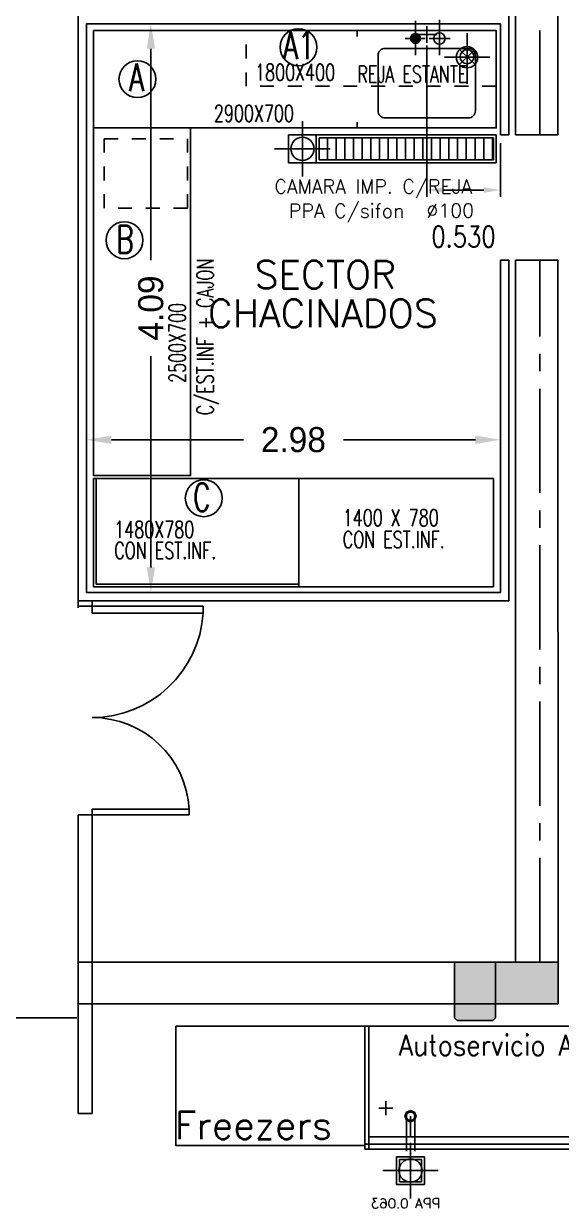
# Model space of a CAD drawing. Header units: metres. Extents: x 95 to 486, y 2972 to 3465.
# Drawn here: x 182.02 to 185.89, y 3025.95 to 3034.47 of the extents above; entities that cross this region are included whole.
import ezdxf
from ezdxf.enums import TextEntityAlignment as Align

# ---------------------------------------------------------------- set-up
doc = ezdxf.new("R2010")
doc.units = ezdxf.units.M
for name, pattern in [('CENTER2', [1.125, 0.75, -0.125, 0.125, -0.125]), ('DASHDOT2', [0.5, 0.25, -0.125, 0, -0.125]), ('DASHED', [0.75, 0.5, -0.25]), ('HIDDEN', [0.375, 0.25, -0.125]), ('TRATTEGGIATA2', [0.375, 0.25, -0.125])]:
    doc.linetypes.add(name, pattern=pattern)
for name, color, linetype in [('0_CAMARAS', 4, 'Continuous'), ('0_LINEAS-MEDIANERAS', 1, 'DASHDOT2'), ('0_MUROS', 7, 'Continuous'), ('0_PUERTAS-VENTANAS', 3, 'Continuous'), ('C_COTAS', 5, 'Continuous'), ('E_EXHIBIDORAS', 1, 'Continuous'), ('E_INOXIGAS', 1, 'Continuous'), ('I-EXHIBIDORAS', 10, 'HIDDEN'), ('I_AGUA', 160, 'Continuous'), ('I_DESAGUES', 224, 'Continuous'), ('T_ITEMS', 142, 'Continuous'), ('T_TEXTOS', 3, 'Continuous')]:
    doc.layers.add(name, color=color, linetype=linetype)
doc.styles.add('ROMANS', font='romans.shx', dxfattribs={"width": 0.8, "height": 0.15})
doc.styles.add('TESTI15', font='romans.shx', dxfattribs={"width": 0.9, "height": 1.5})
doc.dimstyles.new('PLANOS', dxfattribs={"dimscale": 0, "dimtxt": 0.12, "dimasz": 0.12, "dimexe": 0.05, "dimexo": 0.02, "dimgap": 0.04, "dimtad": 0, "dimdec": 3, "dimrnd": 0.005, "dimzin": 0, "dimdsep": 46, "dimtxsty": 'ROMANS', "dimcen": 2.5, "dimadec": 0, "dimazin": 0, "dimtfac": 1, "dimtdec": 3, "dimtmove": 2, "dimatfit": 3, "dimfxl": 1, "dimtolj": 1, "dimtzin": 0, "dimarcsym": 0})
doc.dimstyles.new('STANDARD$0', dxfattribs={"dimtxt": 0.2, "dimasz": 0.18, "dimexe": 0.18, "dimexo": 0.0625, "dimgap": 0.09, "dimtad": 0, "dimzin": 0, "dimdsep": 46, "dimtxsty": 'ROMANS', "dimblk": 'OBLIQUE', "dimsah": 1, "dimcen": 0.09, "dimse1": 1, "dimse2": 1, "dimadec": 0, "dimazin": 0, "dimtfac": 1, "dimtofl": 0, "dimtmove": 0, "dimatfit": 3, "dimldrblk": 'OBLIQUE', "dimfxl": 1, "dimtolj": 1, "dimtzin": 0, "dimarcsym": 0})

# ---------------------------------------------------------------- blocks, each defined once
blk = doc.blocks.new('*D54')
at = {"layer": 'C_COTAS', "color": 0, "lineweight": -2, "transparency": 16777216}
for p, q in [((182.5349, 3034.4693), (183.1162, 3034.4693)), ((182.9362, 3034.2893), (182.9362, 3032.7693)), ((182.9362, 3030.5593), (182.9362, 3032.0793)), ((182.5349, 3030.3793), (183.1162, 3030.3793))]:
    blk.add_line(p, q, dxfattribs=at)
at = {"layer": 'C_COTAS', "color": 0, "transparency": 16777216}
for points in [[(182.9062, 3034.2893), (182.9662, 3034.2893), (182.9362, 3034.4693)], [(182.9062, 3030.5593), (182.9662, 3030.5593), (182.9362, 3030.3793)]]:
    blk.add_solid(points, dxfattribs=at)
at = {"layer": 'DEFPOINTS', "color": 0, "transparency": 16777216}
for p in [(182.4724, 3034.4693), (182.9362, 3034.4693), (182.4724, 3030.3793)]:
    blk.add_point(p, dxfattribs=at)
at = {"layer": 'C_COTAS', "color": 0, "transparency": 16777216, "insert": (182.9362, 3032.4243), "char_height": 0.18, "attachment_point": 5, "rotation": 90}
blk.add_mtext('\\A1;4.09', dxfattribs=at)
blk = doc.blocks.new('*D55')
at = {"layer": 'C_COTAS', "color": 0, "lineweight": -2, "transparency": 16777216}
for p, q in [((182.4724, 3030.4418), (182.4724, 3031.6567)), ((185.4525, 3030.4418), (185.4525, 3031.6567)), ((182.6524, 3031.4767), (183.6024, 3031.4767)), ((185.2725, 3031.4767), (184.3224, 3031.4767))]:
    blk.add_line(p, q, dxfattribs=at)
at = {"layer": 'C_COTAS', "color": 0, "transparency": 16777216}
for points in [[(182.6524, 3031.5067), (182.6524, 3031.4467), (182.4724, 3031.4767)], [(185.2725, 3031.5067), (185.2725, 3031.4467), (185.4525, 3031.4767)]]:
    blk.add_solid(points, dxfattribs=at)
at = {"layer": 'DEFPOINTS', "color": 0, "transparency": 16777216}
for p in [(185.4525, 3031.4767), (182.4724, 3030.3793), (185.4525, 3030.3793)]:
    blk.add_point(p, dxfattribs=at)
at = {"layer": 'C_COTAS', "color": 0, "transparency": 16777216, "insert": (183.9624, 3031.4767), "char_height": 0.18, "attachment_point": 5}
blk.add_mtext('\\A1;2.98', dxfattribs=at)
blk = doc.blocks.new('*D56')
at = {"layer": 'DEFPOINTS', "color": 0, "transparency": 16777216}
for p in [(184.9224, 3034.3315), (185.4525, 3033.6291), (184.9224, 3033.2729)]:
    blk.add_point(p, dxfattribs=at)
at = {"layer": 'I_AGUA', "color": 0, "lineweight": -2, "transparency": 16777216}
for p, q in [((184.9224, 3034.3115), (184.9224, 3033.2229)), ((185.4525, 3033.6091), (185.4525, 3033.2229)), ((185.3325, 3033.2729), (185.0424, 3033.2729))]:
    blk.add_line(p, q, dxfattribs=at)
at = {"layer": 'I_AGUA', "color": 0, "transparency": 16777216}
for points in [[(185.0424, 3033.2929), (185.0424, 3033.2529), (184.9224, 3033.2729)], [(185.3325, 3033.2929), (185.3325, 3033.2529), (185.4525, 3033.2729)]]:
    blk.add_solid(points, dxfattribs=at)
at = {"layer": 'I_AGUA', "color": 0, "transparency": 16777216, "insert": (185.1874, 3032.9379), "char_height": 0.15, "attachment_point": 5, "style": 'ROMANS'}
blk.add_mtext('\\A1;0.530', dxfattribs=at)
blk = doc.blocks.new('70X50')
at = {"color": 1}
for p, q in [((0.0373, 0), (0, 0)), ((0, -0.0422), (0, 0)), ((0.4189, -0.1775), (0.4189, 0.0695)), ((0.5, -0.0877), (0.5, 0.0323)), ((0.5912, -0.1775), (0.5912, 0.078)), ((0.3446, -0.0563), (0.4893, -0.0563)), ((0.435, -0.0277), (0.575, -0.0277)), ((0.5168, -0.0563), (0.6694, -0.0563)), ((0.79, -0.0181), (0.79, -0.3831)), ((0.6268, -0.1913), (0.9532, -0.1913)), ((0, -0.6578), (0, -0.7)), ((0.0373, -0.7), (0, -0.7))]:
    blk.add_line(p, q, dxfattribs=at)
at = {"color": 4, "const_width": 0.0407}
blk.add_lwpolyline([(0.3986, -0.0563, 1), (0.4393, -0.0563, 1)], format="xyb", close=True, dxfattribs=at)
at = {"color": 3}
blk.add_lwpolyline([(0.15, -0.5777), (0.15, -0.1777, -0.414214), (0.2, -0.1277), (0.8, -0.1277, -0.414214), (0.85, -0.1777), (0.85, -0.5777, -0.414214), (0.8, -0.6277), (0.2, -0.6277, -0.414214)], format="xyb", close=True, dxfattribs=at)
at = {"color": 4, "const_width": 0.008}
for points in [[(0.8452, -0.1385), (0.7347, -0.244)], [(0.7366, -0.1367), (0.847, -0.2421)]]:
    blk.add_lwpolyline(points, dxfattribs=at)
at = {"color": 4}
for centre, radius in [((0.5912, -0.0563), 0.0407), ((0.79, -0.1913), 0.0764)]:
    blk.add_circle(centre, radius, dxfattribs=at)
at = {"color": 2}
blk.add_circle((0.79, -0.1877), 0.05, dxfattribs=at)
blk = doc.blocks.new('2500')
at = {"layer": 'E_EXHIBIDORAS'}
for p, q in [((411945.5, 428701.4), (409445.5, 428701.4)), ((409445.5, 428701.4), (409445.5, 427851.4)), ((411945.5, 428701.4), (411945.5, 427851.4)), ((409567.1, 428111.4), (409517.1, 428111.4)), ((409567.1, 428111.4), (409567.1, 428161.4)), ((409567.1, 428111.4), (409567.1, 428061.4)), ((409567.1, 428111.4), (409617.1, 428111.4)), ((411830.5, 428111.4), (411780.5, 428111.4)), ((411830.5, 428111.4), (411830.5, 428161.4)), ((411830.5, 428111.4), (411830.5, 428061.4)), ((411830.5, 428111.4), (411880.5, 428111.4)), ((409705.5, 428053.5), (409717, 428081.5)), ((409716.8, 428025.5), (409705.5, 428053.5)), ((409745.5, 428013.4), (409716.8, 428025.5)), ((409717, 428081.5), (409744.9, 428093.4)), ((409744.9, 428093.4), (409773.6, 428081.9)), ((409745.5, 427903.4), (409745.5, 428053.4)), ((409773.9, 428025.3), (409745.5, 428013.4)), ((409773.6, 428081.9), (409785.5, 428053.3)), ((409785.5, 428053.3), (409773.9, 428025.3)), ((409445.5, 427851.4), (411945.5, 427851.4)), ((411915.5, 427816.4), (411945.5, 427816.4))]:
    blk.add_line(p, q, dxfattribs=at)
at = {"layer": 'E_EXHIBIDORAS', "linetype": 'TRATTEGGIATA2'}
for p, q in [((411395.5, 428401.4), (411825.5, 428401.4)), ((411395.5, 428401.4), (411825.5, 428231.4)), ((411825.5, 428401.4), (411395.5, 428231.4)), ((411395.5, 428401.4), (411395.5, 428231.4)), ((411825.5, 428231.4), (411825.5, 428401.4)), ((411395.5, 428231.4), (411825.5, 428231.4))]:
    blk.add_line(p, q, dxfattribs=at)
at = {"layer": 'E_EXHIBIDORAS', "color": 3}
for p, q in [((409445.5, 427903.4), (411945.5, 427903.4)), ((411945.5, 427816.4), (409445.5, 427816.4))]:
    blk.add_line(p, q, dxfattribs=at)
at = {"layer": 'E_EXHIBIDORAS', "color": 5, "style": 'TESTI15', "width": 0.9}
blk.add_text('Autoservicio Alta 2500', height=147.999, dxfattribs=at).set_placement((410671.8, 428567.6), align=Align.MIDDLE)
blk = doc.blocks.new('lateral derecho')
at = {"layer": 'E_EXHIBIDORAS', "color": 1}
for p, q in [((412153.2, 429715.3), (412153.2, 430550.3)), ((412153.2, 430550.3), (412153.2, 429700.3)), ((412153.2, 430550.3), (412153.2, 429700.3)), ((412153.2, 430550.3), (412153.2, 429700.3))]:
    blk.add_line(p, q, dxfattribs=at)
at = {"layer": 'E_EXHIBIDORAS'}
for p in [(412153.2, 429665.3), (412183.2, 430550.3)]:
    blk.add_line(p, (412153.2, 430550.3), dxfattribs=at)
at = {"layer": 'E_EXHIBIDORAS', "color": 3, "linetype": 'ByBlock'}
for p, q in [((412153.2, 429665.3), (412153.2, 430550.3)), ((412183.2, 429665.3), (412183.2, 430550.3)), ((412183.2, 429665.3), (412183.2, 430550.3)), ((412183.2, 429665.3), (412183.2, 430550.3)), ((412168.2, 429700.3), (412153.2, 429700.3)), ((412153.2, 429665.3), (412183.2, 429665.3))]:
    blk.add_line(p, q, dxfattribs=at)
at = {"layer": 'E_EXHIBIDORAS', "color": 3}
blk.add_line((412183.2, 429665.3), (412183.2, 430550.3), dxfattribs=at)
at = {"layer": 'E_EXHIBIDORAS', "color": 1, "linetype": 'ByBlock'}
blk.add_line((412183.2, 429665.3), (412183.2, 429715.3), dxfattribs=at)
at = {"layer": 'E_EXHIBIDORAS', "color": 3, "linetype": 'ByBlock'}
blk.add_arc((412167.3, 429716.1), 15.8, 272.96352, 357.03648, dxfattribs=at)
blk = doc.blocks.new('ppa 0.063')
at = {"layer": 'I_DESAGUES'}
for p, q in [((344.6073, -182.2272), (344.6073, -182.6272)), ((344.5073, -182.5273), (344.5073, -182.3272)), ((344.5073, -182.5273), (344.5073, -182.3272)), ((344.5073, -182.5273), (344.5073, -182.3272)), ((344.5073, -182.5273), (344.5073, -182.3272)), ((344.5073, -182.3272), (344.7073, -182.3272)), ((344.7073, -182.3272), (344.5073, -182.3272)), ((344.6873, -182.3472), (344.5273, -182.3472)), ((344.5273, -182.3472), (344.5273, -182.5073)), ((344.6873, -182.5073), (344.6873, -182.3472)), ((344.7073, -182.5273), (344.7073, -182.3272)), ((344.4073, -182.4272), (344.8073, -182.4272)), ((344.7073, -182.5273), (344.5073, -182.5273)), ((344.5073, -182.5273), (344.7073, -182.5273)), ((344.5273, -182.5073), (344.6873, -182.5073))]:
    blk.add_line(p, q, dxfattribs=at)
blk.add_circle((344.6073, -182.4272), 0.0833, dxfattribs=at)
at = {"layer": 'I_DESAGUES', "style": 'ROMANS'}
blk.add_text('PPA 0.063', height=0.07, dxfattribs=at).set_placement((344.643, -182.6636), align=Align.MIDDLE_CENTER)

msp = doc.modelspace()

# ---------------------------------------------------------------- hatches: boundary and pattern name
at = {"layer": '0_MUROS'}
h = msp.add_hatch(color=256, dxfattribs=at)
h.paths.add_polyline_path([(185.4183, 3027.7193), (185.1224, 3027.7193), (185.1224, 3027.3193), (185.1424, 3027.2993), (185.3983, 3027.2993), (185.4183, 3027.3193)])
h.paths.add_polyline_path([(190.4183, 3027.7193), (190.1383, 3027.7193), (190.1383, 3027.3193), (190.1583, 3027.2993), (190.3983, 3027.2993), (190.4183, 3027.3193)])
msp.add_hatch(color=256, dxfattribs=at).paths.add_polyline_path([(185.8694, 3027.7193), (185.4183, 3027.7193), (185.4183, 3027.4193), (185.8695, 3027.4193)])

# ---------------------------------------------------------------- linework, layer by layer
at = {"layer": '0_CAMARAS'}
for p, q in [((182.4124, 3030.2693), (182.4124, 3034.5293)), ((185.5125, 3033.6693), (185.5125, 3034.5293)), ((185.4525, 3034.4693), (182.4724, 3034.4693)), ((182.4724, 3030.3793), (182.4724, 3034.4693)), ((185.4525, 3033.6693), (185.4525, 3034.4693)), ((185.5125, 3033.6693), (185.4525, 3033.6693)), ((185.4525, 3030.3793), (185.4525, 3032.7693)), ((185.5125, 3032.7693), (185.4525, 3032.7693)), ((185.5125, 3030.3193), (185.5125, 3032.7693)), ((185.5125, 3030.3193), (182.4124, 3030.3193)), ((185.4525, 3030.3793), (182.4724, 3030.3793))]:
    msp.add_line(p, q, dxfattribs=at)
at = {"layer": '0_LINEAS-MEDIANERAS', "linetype": 'CENTER2'}
for p, q in [((185.7374, 3033.6693), (185.7374, 3048.0593)), ((185.7374, 3027.7193), (185.7374, 3032.7693))]:
    msp.add_line(p, q, dxfattribs=at)
at = {"layer": '0_MUROS'}
for p, q in [((185.5624, 3040.6693), (185.5624, 3033.6693)), ((185.8632, 3040.6693), (185.8665, 3033.6693)), ((185.8665, 3033.6693), (185.5624, 3033.6693)), ((185.5624, 3032.7693), (185.5624, 3027.7193)), ((185.8669, 3032.7693), (185.5624, 3032.7693)), ((185.8669, 3032.7693), (185.8695, 3027.4193)), ((182.4124, 3030.3193), (182.4124, 3030.2808)), ((182.5124, 3030.3193), (182.5124, 3030.2808)), ((182.4124, 3028.7792), (182.4124, 3026.6313)), ((182.5124, 3028.7792), (182.5124, 3026.6316)), ((182.4124, 3027.7193), (185.8694, 3027.7193)), ((185.1224, 3027.3193), (185.1224, 3027.7191)), ((185.4183, 3027.3193), (185.4183, 3027.7192)), ((182.5124, 3027.4193), (182.4124, 3027.4193)), ((182.5124, 3027.4193), (185.8695, 3027.4193)), ((185.1424, 3027.2993), (185.1224, 3027.3193)), ((185.4183, 3027.3193), (185.3983, 3027.2993)), ((185.1424, 3027.2993), (185.3983, 3027.2993))]:
    msp.add_line(p, q, dxfattribs=at)
at = {"layer": '0_MUROS', "ltscale": 0.25}
for p, q in [((182.5124, 3030.2808), (182.4124, 3030.2808)), ((182.5124, 3028.7792), (182.4124, 3028.7792)), ((182.5124, 3026.6316), (182.4124, 3026.6316))]:
    msp.add_line(p, q, dxfattribs=at)
at = {"layer": '0_MUROS', "linetype": 'DASHED'}
msp.add_line((180.4024, 3027.3193), (182.4124, 3027.3193), dxfattribs=at)
at = {"layer": '0_PUERTAS-VENTANAS'}
for p, q in [((182.5124, 3030.3193), (182.4124, 3030.3193)), ((183.3124, 3030.2808), (182.5124, 3030.2808)), ((182.5124, 3030.2308), (182.5124, 3030.2808)), ((183.3124, 3030.2308), (182.5124, 3030.2308)), ((183.3124, 3030.2308), (183.3124, 3030.2808)), ((183.2124, 3028.8192), (182.5124, 3028.8192)), ((182.5124, 3028.8192), (182.5124, 3028.7792)), ((183.2124, 3028.7792), (182.5124, 3028.7792)), ((183.2124, 3028.8192), (183.2124, 3028.7792))]:
    msp.add_line(p, q, dxfattribs=at)
at = {"layer": '0_PUERTAS-VENTANAS', "color": 5}
for centre, radius, start, end in [((182.5124, 3030.2808), 0.8016, 270, 356.42367), ((182.5135, 3028.7792), 0.7, 3.27575, 90.09362)]:
    msp.add_arc(centre, radius, start, end, dxfattribs=at)
at = {"layer": 'E_EXHIBIDORAS'}
msp.add_lwpolyline([(183.1169, 3027.2606), (184.4758, 3027.2606), (184.4758, 3026.4006), (183.1169, 3026.4006)], close=True, dxfattribs=at)
at = {"layer": 'E_INOXIGAS'}
for points in [[(182.5224, 3034.4193), (185.4224, 3034.4193), (185.4224, 3033.7193), (182.5224, 3033.7193)], [(182.5224, 3033.7193), (183.2224, 3033.7193), (183.2224, 3031.2193), (182.5224, 3031.2193)], [(182.5224, 3031.1993), (184.0024, 3031.1993), (184.0024, 3030.4193), (182.5224, 3030.4193)], [(182.5424, 3031.1993), (184.0024, 3031.1993), (184.0024, 3030.4393), (182.5424, 3030.4393)], [(185.4025, 3031.1993), (184.0024, 3031.1993), (184.0024, 3030.4193), (185.4025, 3030.4193)]]:
    msp.add_lwpolyline(points, close=True, dxfattribs=at)
at = {"layer": 'E_INOXIGAS', "color": 9, "linetype": 'HIDDEN', "ltscale": 0.03}
msp.add_lwpolyline([(183.6224, 3034.4193), (185.4224, 3034.4193), (185.4224, 3034.0193), (183.6224, 3034.0193)], close=True, dxfattribs=at)
at = {"layer": 'E_INOXIGAS', "color": 8, "linetype": 'HIDDEN', "ltscale": 0.03}
msp.add_lwpolyline([(182.5995, 3033.6423), (183.1995, 3033.6423), (183.1995, 3033.1423), (182.5995, 3033.1423)], close=True, dxfattribs=at)
at = {"layer": 'I-EXHIBIDORAS'}
for p, q in [((184.7759, 3026.6119), (184.7759, 3026.2961)), ((184.8359, 3026.6119), (184.8359, 3026.2961))]:
    msp.add_line(p, q, dxfattribs=at)
msp.add_circle((184.8059, 3026.6119), 0.03, dxfattribs=at)
at = {"layer": 'I_DESAGUES'}
for p, q in [((184.0273, 3033.7692), (184.0273, 3033.3692)), ((184.1274, 3033.6693), (183.9273, 3033.6693)), ((183.9273, 3033.6693), (183.9273, 3033.4692)), ((184.1274, 3033.6693), (185.4224, 3033.6693)), ((184.1274, 3033.4692), (184.1274, 3033.6693)), ((184.1274, 3033.4692), (184.1274, 3033.6693)), ((184.1474, 3033.6493), (185.4024, 3033.6493)), ((184.1474, 3033.4892), (184.1474, 3033.6493)), ((184.2075, 3033.4892), (184.2075, 3033.6493)), ((184.27, 3033.4892), (184.27, 3033.6493)), ((184.3325, 3033.4892), (184.3325, 3033.6493)), ((184.395, 3033.4892), (184.395, 3033.6493)), ((184.4575, 3033.4892), (184.4575, 3033.6493)), ((184.52, 3033.4892), (184.52, 3033.6493)), ((184.5825, 3033.4892), (184.5825, 3033.6493)), ((184.645, 3033.4892), (184.645, 3033.6493)), ((184.7075, 3033.4892), (184.7075, 3033.6493)), ((184.77, 3033.4892), (184.77, 3033.6493)), ((184.8325, 3033.4892), (184.8325, 3033.6493)), ((184.895, 3033.4892), (184.895, 3033.6493)), ((184.9575, 3033.4892), (184.9575, 3033.6493)), ((185.02, 3033.4892), (185.02, 3033.6493)), ((185.0825, 3033.4892), (185.0825, 3033.6493)), ((185.145, 3033.4892), (185.145, 3033.6493)), ((185.2075, 3033.4892), (185.2075, 3033.6493)), ((185.27, 3033.4892), (185.27, 3033.6493)), ((185.3325, 3033.4892), (185.3325, 3033.6493)), ((185.395, 3033.4892), (185.395, 3033.6493)), ((185.4024, 3033.6493), (185.4024, 3033.4892)), ((185.4224, 3033.6693), (185.4224, 3033.4692)), ((183.8273, 3033.5692), (184.2273, 3033.5692)), ((183.9273, 3033.4692), (184.1274, 3033.4692)), ((185.4224, 3033.4692), (184.1274, 3033.4692)), ((185.4024, 3033.4892), (184.1474, 3033.4892))]:
    msp.add_line(p, q, dxfattribs=at)
msp.add_circle((184.0273, 3033.5692), 0.0833, dxfattribs=at)
at = {"layer": 'T_ITEMS'}
for centre in [(183.9989, 3034.2996), (182.8391, 3034.07), (182.7461, 3032.9116), (183.3167, 3031.0562)]:
    msp.add_circle(centre, 0.1326, dxfattribs=at)

# ---------------------------------------------------------------- block references
at = {"layer": 'E_EXHIBIDORAS', "yscale": 0.001, "zscale": 0.001}
for name, p, xscale in [('lateral derecho', (596.6589, 2596.7103), -0.001), ('2500', (-224.9397, 2598.5592), 0.001)]:
    msp.add_blockref(name, p, dxfattribs=dict(at, xscale=xscale))
at = {"layer": 'E_INOXIGAS'}
msp.add_blockref('70X50', (184.4224, 3034.4193), dxfattribs=at)
at = {"layer": 'I_DESAGUES', "xscale": -1}
msp.add_blockref('ppa 0.063', (529.4132, 3208.6483), dxfattribs=at)

# ---------------------------------------------------------------- texts
at = {"layer": 'E_INOXIGAS', "color": 9, "style": 'ROMANS', "width": 0.7}
for s, p in [('1800X400', (183.686, 3034.0597)), ('REJA ESTANTE', (184.4228, 3034.0456)), ('2900X700', (183.3904, 3033.7641)), ('1400 X 780', (184.3176, 3030.8559)), ('1480X780', (182.6727, 3030.7716)), ('CON EST.INF.', (184.3176, 3030.699)), ('CON EST.INF.', (182.6727, 3030.6206))]:
    msp.add_text(s, height=0.12, dxfattribs=at).set_placement(p)
for s, p in [('C/EST.INF + CAJON', (183.3866, 3031.6533)), ('2500X700', (183.186, 3031.8854))]:
    msp.add_text(s, height=0.12, rotation=90, dxfattribs=at).set_placement(p)
at = {"layer": 'I_DESAGUES', "style": 'ROMANS'}
for s, p in [('CAMARA IMP. C/REJA', (183.8254, 3033.2489)), ('PPA C/sifon', (183.93, 3033.0736)), ('%%c100', (184.9203, 3033.0749))]:
    msp.add_text(s, height=0.1, dxfattribs=at).set_placement(p)
at = {"layer": 'T_ITEMS', "style": 'ROMANS', "width": 0.7}
for s, p in [('A1', (183.8865, 3034.2135)), ('A', (182.7786, 3033.9839)), ('B', (182.6857, 3032.8189)), ('C', (183.2407, 3030.9636))]:
    msp.add_text(s, height=0.2, dxfattribs=at).set_placement(p)
at = {"layer": 'T_TEXTOS', "style": 'ROMANS'}
for s, p in [('SECTOR', (183.6821, 3032.5648)), ('CHACINADOS', (183.3466, 3032.2868)), ('Freezers', (183.1092, 3026.4467))]:
    msp.add_text(s, height=0.2, dxfattribs=at).set_placement(p)

# ---------------------------------------------------------------- dimensions: what is measured, and where the dimension line sits
at = {"layer": 'C_COTAS'}
dim = msp.add_linear_dim(base=(182.9362, 3034.4693), p1=(182.4724, 3030.3793), p2=(182.4724, 3034.4693), angle=90, dimstyle='STANDARD$0', override={"dimtxt": 0.18, "dimtxsty": 'Standard', "dimsah": 0, "dimse1": 0, "dimse2": 0}, dxfattribs=at)
dim.commit()
dim.dimension.update_dxf_attribs({"geometry": '*D54', "text_midpoint": (182.9362, 3032.4243)})
dim = msp.add_linear_dim(base=(185.4525, 3031.4767), p1=(182.4724, 3030.3793), p2=(185.4525, 3030.3793), dimstyle='STANDARD$0', override={"dimtxt": 0.18, "dimtxsty": 'Standard', "dimsah": 0, "dimse1": 0, "dimse2": 0}, dxfattribs=at)
dim.commit()
dim.dimension.update_dxf_attribs({"geometry": '*D55', "text_midpoint": (183.9624, 3031.4767)})
at = {"layer": 'I_AGUA'}
dim = msp.add_linear_dim(base=(184.9224, 3033.2729), p1=(185.4525, 3033.6291), p2=(184.9224, 3034.3315), dimstyle='PLANOS', override={"dimscale": 1}, dxfattribs=at)
dim.commit()
dim.dimension.update_dxf_attribs({"geometry": '*D56', "text_midpoint": (185.1874, 3032.9379)})

doc.saveas('drawing.dxf')
